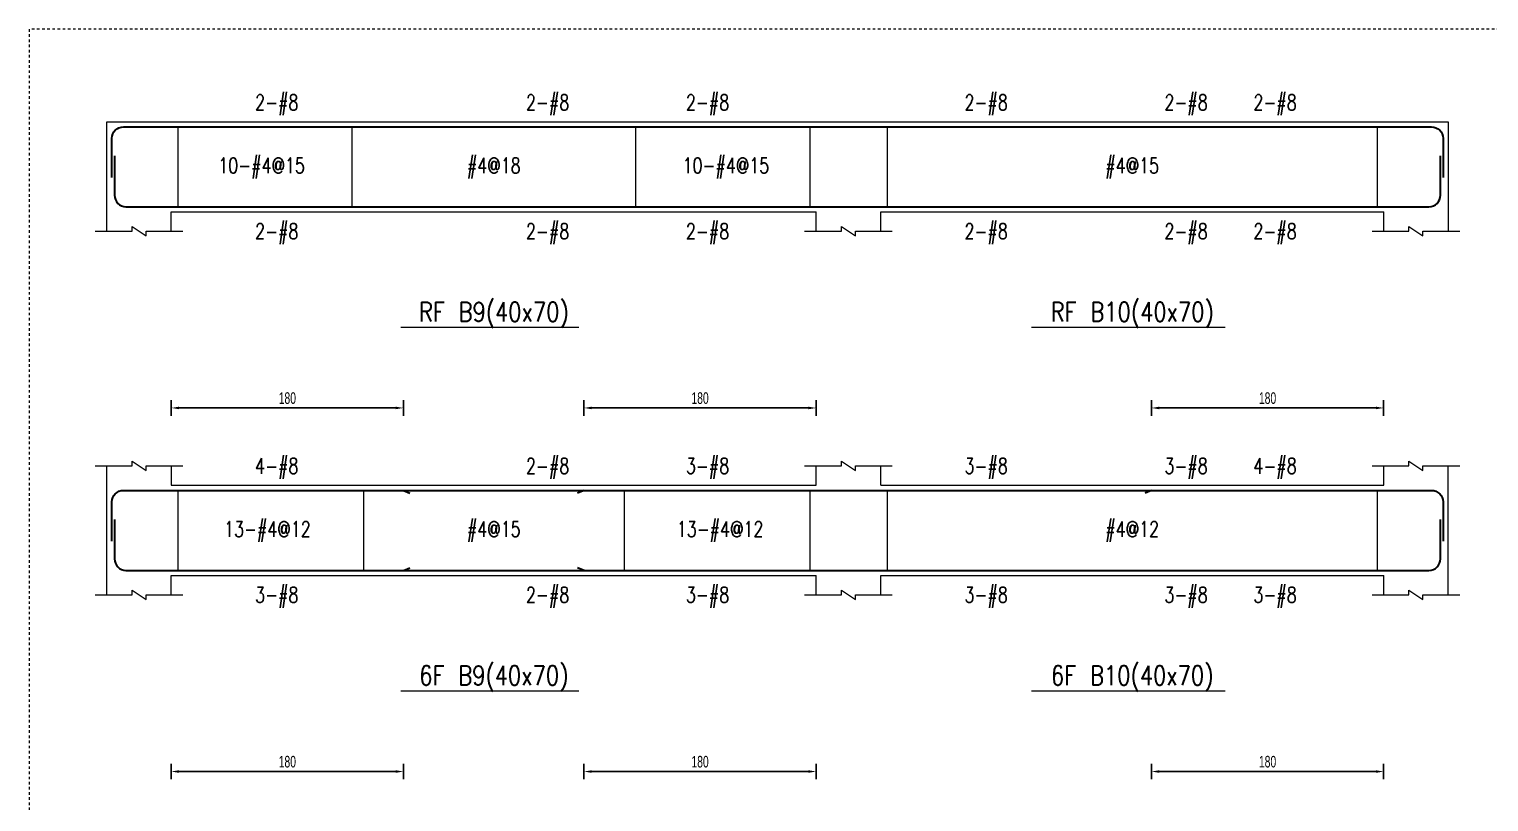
# Model space of a CAD drawing. Header units: millimetres. Extents: x 0 to 20200, y -8178 to -3000.
# Drawn here: x 4050 to 5182, y -3600 to -3000 of the extents above; entities that cross this region are included whole.
import ezdxf
from ezdxf.enums import TextEntityAlignment as Align

# ---------------------------------------------------------------- set-up
doc = ezdxf.new("R2010")
doc.units = ezdxf.units.MM
doc.linetypes.add('DOT', pattern=[4, 2, -2])
for name, color, linetype in [('stirrup-txt', 1, 'Continuous'), ('主筋文字', 1, 'Continuous'), ('主筋文字引線', 4, 'Continuous'), ('主筋線', 3, 'Continuous'), ('剪力筋文字引線', 2, 'Continuous'), ('剪力筋線', 1, 'Continuous'), ('圖框', 132, 'DOT'), ('尺寸標註-字串', 2, 'Continuous'), ('梁柱截斷記號', 3, 'Continuous'), ('梁跨名稱', 4, 'Continuous'), ('梁跨名稱底線', 2, 'Continuous'), ('邊界線', 2, 'Continuous')]:
    doc.layers.add(name, color=color, linetype=linetype)
doc.styles.add('note', font='txt', dxfattribs={"width": 0.666667, "height": 9})
doc.styles.add('txt', font='txt.shx', dxfattribs={"height": 0.2, "bigfont": 'chineset.shx'})
doc.dimstyles.new('BeamRebarDim', dxfattribs={"dimtxt": 12, "dimasz": 6, "dimexe": 6, "dimexo": 1, "dimgap": 3, "dimtad": 1, "dimdec": 0, "dimdsep": 46, "dimtxsty": 'note', "dimcen": 2.5, "dimclrd": 256, "dimclre": 256, "dimclrt": 256, "dimadec": 0, "dimazin": 0, "dimtfac": 1, "dimtmove": 0, "dimatfit": 3, "dimfxl": 1, "dimtolj": 1, "dimarcsym": 0})

# ---------------------------------------------------------------- blocks, each defined once
blk = doc.blocks.new('*D44')
at = {"layer": 'Defpoints', "color": 0}
for p in [(4160.15625, -3300.90625), (4340.15625, -3293.90625), (4340.15625, -3300.90625)]:
    blk.add_point(p, dxfattribs=at)
at = {"layer": '尺寸標註-字串', "lineweight": -2}
for p, q in [((4160.15625, -3299.90625), (4160.15625, -3287.90625)), ((4340.15625, -3299.90625), (4340.15625, -3287.90625)), ((4166.15625, -3293.90625), (4334.15625, -3293.90625))]:
    blk.add_line(p, q, dxfattribs=at)
at = {"layer": '尺寸標註-字串'}
for points in [[(4166.15625, -3292.90625), (4166.15625, -3294.90625), (4160.15625, -3293.90625)], [(4334.15625, -3294.90625), (4334.15625, -3292.90625), (4340.15625, -3293.90625)]]:
    blk.add_solid(points, dxfattribs=at)
at = {"layer": '尺寸標註-字串', "insert": (4250.15625, -3286.31175), "char_height": 9, "attachment_point": 5, "style": 'note'}
blk.add_mtext('\\A1;180', dxfattribs=at)
blk = doc.blocks.new('*D45')
at = {"layer": 'Defpoints', "color": 0}
for p in [(4480.15625, -3300.90625), (4660.15625, -3293.90625), (4660.15625, -3300.90625)]:
    blk.add_point(p, dxfattribs=at)
at = {"layer": '尺寸標註-字串', "lineweight": -2}
for p, q in [((4480.15625, -3299.90625), (4480.15625, -3287.90625)), ((4660.15625, -3299.90625), (4660.15625, -3287.90625)), ((4486.15625, -3293.90625), (4654.15625, -3293.90625))]:
    blk.add_line(p, q, dxfattribs=at)
at = {"layer": '尺寸標註-字串'}
for points in [[(4486.15625, -3292.90625), (4486.15625, -3294.90625), (4480.15625, -3293.90625)], [(4654.15625, -3294.90625), (4654.15625, -3292.90625), (4660.15625, -3293.90625)]]:
    blk.add_solid(points, dxfattribs=at)
at = {"layer": '尺寸標註-字串', "insert": (4570.15625, -3286.31175), "char_height": 9, "attachment_point": 5, "style": 'note'}
blk.add_mtext('\\A1;180', dxfattribs=at)
blk = doc.blocks.new('*D46')
at = {"layer": 'Defpoints', "color": 0}
for p in [(4920.15625, -3300.90625), (5100.15625, -3293.90625), (5100.15625, -3300.90625)]:
    blk.add_point(p, dxfattribs=at)
at = {"layer": '尺寸標註-字串', "lineweight": -2}
for p, q in [((4920.15625, -3299.90625), (4920.15625, -3287.90625)), ((5100.15625, -3299.90625), (5100.15625, -3287.90625)), ((4926.15625, -3293.90625), (5094.15625, -3293.90625))]:
    blk.add_line(p, q, dxfattribs=at)
at = {"layer": '尺寸標註-字串'}
for points in [[(4926.15625, -3292.90625), (4926.15625, -3294.90625), (4920.15625, -3293.90625)], [(5094.15625, -3294.90625), (5094.15625, -3292.90625), (5100.15625, -3293.90625)]]:
    blk.add_solid(points, dxfattribs=at)
at = {"layer": '尺寸標註-字串', "insert": (5010.15625, -3286.31175), "char_height": 9, "attachment_point": 5, "style": 'note'}
blk.add_mtext('\\A1;180', dxfattribs=at)
blk = doc.blocks.new('*D47')
at = {"layer": 'Defpoints', "color": 0}
for p in [(4340.15625, -3576.015625), (4160.15625, -3583.015625), (4340.15625, -3583.015625)]:
    blk.add_point(p, dxfattribs=at)
at = {"layer": '尺寸標註-字串', "lineweight": -2}
for p, q in [((4160.15625, -3582.015625), (4160.15625, -3570.015625)), ((4166.15625, -3576.015625), (4334.15625, -3576.015625)), ((4340.15625, -3582.015625), (4340.15625, -3570.015625))]:
    blk.add_line(p, q, dxfattribs=at)
at = {"layer": '尺寸標註-字串'}
for points in [[(4166.15625, -3575.015625), (4166.15625, -3577.015625), (4160.15625, -3576.015625)], [(4334.15625, -3577.015625), (4334.15625, -3575.015625), (4340.15625, -3576.015625)]]:
    blk.add_solid(points, dxfattribs=at)
at = {"layer": '尺寸標註-字串', "insert": (4250.15625, -3568.421125), "char_height": 9, "attachment_point": 5, "style": 'note'}
blk.add_mtext('\\A1;180', dxfattribs=at)
blk = doc.blocks.new('*D48')
at = {"layer": 'Defpoints', "color": 0}
for p in [(4660.15625, -3576.015625), (4480.15625, -3583.015625), (4660.15625, -3583.015625)]:
    blk.add_point(p, dxfattribs=at)
at = {"layer": '尺寸標註-字串', "lineweight": -2}
for p, q in [((4480.15625, -3582.015625), (4480.15625, -3570.015625)), ((4486.15625, -3576.015625), (4654.15625, -3576.015625)), ((4660.15625, -3582.015625), (4660.15625, -3570.015625))]:
    blk.add_line(p, q, dxfattribs=at)
at = {"layer": '尺寸標註-字串'}
for points in [[(4486.15625, -3575.015625), (4486.15625, -3577.015625), (4480.15625, -3576.015625)], [(4654.15625, -3577.015625), (4654.15625, -3575.015625), (4660.15625, -3576.015625)]]:
    blk.add_solid(points, dxfattribs=at)
at = {"layer": '尺寸標註-字串', "insert": (4570.15625, -3568.421125), "char_height": 9, "attachment_point": 5, "style": 'note'}
blk.add_mtext('\\A1;180', dxfattribs=at)
blk = doc.blocks.new('*D49')
at = {"layer": 'Defpoints', "color": 0}
for p in [(5100.15625, -3576.015625), (4920.15625, -3583.015625), (5100.15625, -3583.015625)]:
    blk.add_point(p, dxfattribs=at)
at = {"layer": '尺寸標註-字串', "lineweight": -2}
for p, q in [((4920.15625, -3582.015625), (4920.15625, -3570.015625)), ((4926.15625, -3576.015625), (5094.15625, -3576.015625)), ((5100.15625, -3582.015625), (5100.15625, -3570.015625))]:
    blk.add_line(p, q, dxfattribs=at)
at = {"layer": '尺寸標註-字串'}
for points in [[(4926.15625, -3575.015625), (4926.15625, -3577.015625), (4920.15625, -3576.015625)], [(5094.15625, -3577.015625), (5094.15625, -3575.015625), (5100.15625, -3576.015625)]]:
    blk.add_solid(points, dxfattribs=at)
at = {"layer": '尺寸標註-字串', "insert": (5010.15625, -3568.421125), "char_height": 9, "attachment_point": 5, "style": 'note'}
blk.add_mtext('\\A1;180', dxfattribs=at)

msp = doc.modelspace()

# ---------------------------------------------------------------- linework, layer by layer
at = {"layer": '主筋文字引線', "lineweight": 5}
for points in [[(4200.2, -3075.8, 0, 2.1, 0), (4200.2, -3069.8, 0, 0, 0), (4200.2, -3056.8, 0, 0, 0), (4220.2, -3056.8, 0, 0, 0)], [(4410.2, -3075.8, 0, 2.1, 0), (4410.2, -3069.8, 0, 0, 0), (4410.2, -3056.8, 0, 0, 0), (4430.2, -3056.8, 0, 0, 0)], [(4620.2, -3075.8, 0, 2.1, 0), (4620.2, -3069.8, 0, 0, 0), (4620.2, -3056.8, 0, 0, 0), (4600.2, -3056.8, 0, 0, 0)], [(4750.2, -3075.8, 0, 2.1, 0), (4750.2, -3069.8, 0, 0, 0), (4750.2, -3056.8, 0, 0, 0), (4770.2, -3056.8, 0, 0, 0)], [(4905.2, -3075.8, 0, 2.1, 0), (4905.2, -3069.8, 0, 0, 0), (4905.2, -3056.8, 0, 0, 0), (4925.2, -3056.8, 0, 0, 0)], [(5060.2, -3075.8, 0, 2.1, 0), (5060.2, -3069.8, 0, 0, 0), (5060.2, -3056.8, 0, 0, 0), (5040.2, -3056.8, 0, 0, 0)], [(4200.2, -3137.8, 0, 2.1, 0), (4200.2, -3143.8, 0, 0, 0), (4200.2, -3156.8, 0, 0, 0), (4220.2, -3156.8, 0, 0, 0)], [(4410.2, -3137.8, 0, 2.1, 0), (4410.2, -3143.8, 0, 0, 0), (4410.2, -3156.8, 0, 0, 0), (4430.2, -3156.8, 0, 0, 0)], [(4620.2, -3137.8, 0, 2.1, 0), (4620.2, -3143.8, 0, 0, 0), (4620.2, -3156.8, 0, 0, 0), (4600.2, -3156.8, 0, 0, 0)], [(4750.2, -3137.8, 0, 2.1, 0), (4750.2, -3143.8, 0, 0, 0), (4750.2, -3156.8, 0, 0, 0), (4770.2, -3156.8, 0, 0, 0)], [(4905.2, -3137.8, 0, 2.1, 0), (4905.2, -3143.8, 0, 0, 0), (4905.2, -3156.8, 0, 0, 0), (4925.2, -3156.8, 0, 0, 0)], [(5060.2, -3137.8, 0, 2.1, 0), (5060.2, -3143.8, 0, 0, 0), (5060.2, -3156.8, 0, 0, 0), (5040.2, -3156.8, 0, 0, 0)], [(4200.2, -3357.9, 0, 2.1, 0), (4200.2, -3351.9, 0, 0, 0), (4200.2, -3338.9, 0, 0, 0), (4220.2, -3338.9, 0, 0, 0)], [(4410.2, -3357.9, 0, 2.1, 0), (4410.2, -3351.9, 0, 0, 0), (4410.2, -3338.9, 0, 0, 0), (4430.2, -3338.9, 0, 0, 0)], [(4620.2, -3357.9, 0, 2.1, 0), (4620.2, -3351.9, 0, 0, 0), (4620.2, -3338.9, 0, 0, 0), (4600.2, -3338.9, 0, 0, 0)], [(4750.2, -3357.9, 0, 2.1, 0), (4750.2, -3351.9, 0, 0, 0), (4750.2, -3338.9, 0, 0, 0), (4770.2, -3338.9, 0, 0, 0)], [(4905.2, -3357.9, 0, 2.1, 0), (4905.2, -3351.9, 0, 0, 0), (4905.2, -3338.9, 0, 0, 0), (4925.2, -3338.9, 0, 0, 0)], [(5060.2, -3357.9, 0, 2.1, 0), (5060.2, -3351.9, 0, 0, 0), (5060.2, -3338.9, 0, 0, 0), (5040.2, -3338.9, 0, 0, 0)], [(4200.2, -3419.9, 0, 2.1, 0), (4200.2, -3425.9, 0, 0, 0), (4200.2, -3438.9, 0, 0, 0), (4220.2, -3438.9, 0, 0, 0)], [(4410.2, -3419.9, 0, 2.1, 0), (4410.2, -3425.9, 0, 0, 0), (4410.2, -3438.9, 0, 0, 0), (4430.2, -3438.9, 0, 0, 0)], [(4620.2, -3419.9, 0, 2.1, 0), (4620.2, -3425.9, 0, 0, 0), (4620.2, -3438.9, 0, 0, 0), (4600.2, -3438.9, 0, 0, 0)], [(4750.2, -3419.9, 0, 2.1, 0), (4750.2, -3425.9, 0, 0, 0), (4750.2, -3438.9, 0, 0, 0), (4770.2, -3438.9, 0, 0, 0)], [(4905.2, -3419.9, 0, 2.1, 0), (4905.2, -3425.9, 0, 0, 0), (4905.2, -3438.9, 0, 0, 0), (4925.2, -3438.9, 0, 0, 0)], [(5060.2, -3419.9, 0, 2.1, 0), (5060.2, -3425.9, 0, 0, 0), (5060.2, -3438.9, 0, 0, 0), (5040.2, -3438.9, 0, 0, 0)]]:
    msp.add_lwpolyline(points, format="xyseb", dxfattribs=at)
at = {"layer": '主筋線', "lineweight": 30}
for points in [[(4114.2, -3115.2), (4114.2, -3084.7, -0.414214), (4123, -3075.8), (4160.2, -3075.8)], [(5100.2, -3075.8), (5137.3, -3075.8, -0.414214), (5146.2, -3084.7), (5146.2, -3115.2)], [(4116.2, -3098.4), (4116.2, -3128.9, 0.414214), (4125, -3137.8), (4160.2, -3137.8)], [(5100.2, -3137.8), (5135.3, -3137.8, 0.414214), (5144.2, -3128.9), (5144.2, -3098.4)], [(4114.2, -3397.3), (4114.2, -3366.8, -0.414214), (4123, -3357.9), (4160.2, -3357.9)], [(5100.2, -3357.9), (5137.3, -3357.9, -0.414214), (5146.2, -3366.8), (5146.2, -3397.3)], [(4116.2, -3380.5), (4116.2, -3411, 0.414214), (4125, -3419.9), (4160.2, -3419.9)], [(5100.2, -3419.9), (5135.3, -3419.9, 0.414214), (5144.2, -3411), (5144.2, -3380.5)]]:
    msp.add_lwpolyline(points, format="xyb", dxfattribs=at)
for points in [[(4160.2, -3075.8), (4660.2, -3075.8)], [(4660.2, -3075.8), (4710.2, -3075.8)], [(4660.2, -3075.8), (4710.2, -3075.8)], [(4710.2, -3075.8), (5100.2, -3075.8)], [(4160.2, -3137.8), (4660.2, -3137.8)], [(4660.2, -3137.8), (4710.2, -3137.8)], [(4660.2, -3137.8), (4710.2, -3137.8)], [(4710.2, -3137.8), (5100.2, -3137.8)], [(4160.2, -3357.9), (4340.2, -3357.9)], [(4340.2, -3357.9), (4480.2, -3357.9)], [(4340.2, -3357.9), (4345.2, -3359.9)], [(4480.2, -3357.9), (4475.2, -3359.9)], [(4480.2, -3357.9), (4660.2, -3357.9)], [(4660.2, -3357.9), (4710.2, -3357.9)], [(4660.2, -3357.9), (4710.2, -3357.9)], [(4710.2, -3357.9), (4920.2, -3357.9)], [(4920.2, -3357.9), (4915.2, -3359.9)], [(4920.2, -3357.9), (5100.2, -3357.9)], [(4160.2, -3419.9), (4340.2, -3419.9)], [(4340.2, -3419.9), (4345.2, -3417.9)], [(4340.2, -3419.9), (4480.2, -3419.9)], [(4480.2, -3419.9), (4475.2, -3417.9)], [(4480.2, -3419.9), (4660.2, -3419.9)], [(4660.2, -3419.9), (4710.2, -3419.9)], [(4660.2, -3419.9), (4710.2, -3419.9)], [(4710.2, -3419.9), (5100.2, -3419.9)]]:
    msp.add_lwpolyline(points, dxfattribs=at)
at = {"layer": '剪力筋文字引線', "lineweight": 5}
for points in [[(4165.2, -3106.8, 0, 2.1, 0), (4171.2, -3106.8, 0, 0, 0), (4189.7, -3106.8, 0, 0, 0)], [(4300.2, -3106.8, 0, 2.1, 0), (4294.2, -3106.8, 0, 0, 0), (4270.7, -3106.8, 0, 0, 0)], [(4300.2, -3106.8, 0, 2.1, 0), (4306.2, -3106.8, 0, 0, 0), (4383.2, -3106.8, 0, 0, 0)], [(4520.2, -3106.8, 0, 2.1, 0), (4514.2, -3106.8, 0, 0, 0), (4437.2, -3106.8, 0, 0, 0)], [(4520.2, -3106.8, 0, 2.1, 0), (4526.2, -3106.8, 0, 0, 0), (4549.7, -3106.8, 0, 0, 0)], [(4655.2, -3106.8, 0, 2.1, 0), (4649.2, -3106.8, 0, 0, 0), (4630.7, -3106.8, 0, 0, 0)], [(4715.2, -3106.8, 0, 2.1, 0), (4721.2, -3106.8, 0, 0, 0), (4878.2, -3106.8, 0, 0, 0)], [(5095.2, -3106.8, 0, 2.1, 0), (5089.2, -3106.8, 0, 0, 0), (4932.2, -3106.8, 0, 0, 0)], [(4165.2, -3388.9, 0, 2.1, 0), (4171.2, -3388.9, 0, 0, 0), (4194.2, -3388.9, 0, 0, 0)], [(4309.2, -3388.9, 0, 2.1, 0), (4303.2, -3388.9, 0, 0, 0), (4275.2, -3388.9, 0, 0, 0)], [(4309.2, -3388.9, 0, 2.1, 0), (4315.2, -3388.9, 0, 0, 0), (4383.2, -3388.9, 0, 0, 0)], [(4511.2, -3388.9, 0, 2.1, 0), (4505.2, -3388.9, 0, 0, 0), (4437.2, -3388.9, 0, 0, 0)], [(4511.2, -3388.9, 0, 2.1, 0), (4517.2, -3388.9, 0, 0, 0), (4545.2, -3388.9, 0, 0, 0)], [(4655.2, -3388.9, 0, 2.1, 0), (4649.2, -3388.9, 0, 0, 0), (4626.2, -3388.9, 0, 0, 0)], [(4715.2, -3388.9, 0, 2.1, 0), (4721.2, -3388.9, 0, 0, 0), (4878.2, -3388.9, 0, 0, 0)], [(5095.2, -3388.9, 0, 2.1, 0), (5089.2, -3388.9, 0, 0, 0), (4932.2, -3388.9, 0, 0, 0)]]:
    msp.add_lwpolyline(points, format="xyseb", dxfattribs=at)
at = {"layer": '剪力筋線', "lineweight": 5}
for points in [[(4165.2, -3075.6), (4165.2, -3138)], [(4300.2, -3075.6), (4300.2, -3138)], [(4520.2, -3075.6), (4520.2, -3138)], [(4655.2, -3075.6), (4655.2, -3138)], [(4715.2, -3075.6), (4715.2, -3138)], [(5095.2, -3075.6), (5095.2, -3138)], [(4165.2, -3357.7), (4165.2, -3420.1)], [(4309.2, -3357.7), (4309.2, -3420.1)], [(4511.2, -3357.7), (4511.2, -3420.1)], [(4655.2, -3357.7), (4655.2, -3420.1)], [(4715.2, -3357.7), (4715.2, -3420.1)], [(5095.2, -3357.7), (5095.2, -3420.1)]]:
    msp.add_lwpolyline(points, dxfattribs=at)
at = {"layer": '圖框', "lineweight": 5}
msp.add_lwpolyline([(4050, -5564), (8050, -5564), (8050, -3000), (4050, -3000), (4050, -5564)], dxfattribs=at)
at = {"layer": '梁柱截斷記號', "lineweight": 5}
for points in [[(4101.2, -3156.8), (4129.8, -3156.8), (4129.8, -3153.2), (4140.6, -3160.4), (4140.6, -3156.8), (4169.2, -3156.8)], [(4651.2, -3156.8), (4679.8, -3156.8), (4679.8, -3153.2), (4690.6, -3160.4), (4690.6, -3156.8), (4719.2, -3156.8)], [(5091.2, -3156.8), (5119.8, -3156.8), (5119.8, -3153.2), (5130.6, -3160.4), (5130.6, -3156.8), (5159.2, -3156.8)], [(4101.2, -3338.9), (4129.8, -3338.9), (4129.8, -3335.3), (4140.6, -3342.5), (4140.6, -3338.9), (4169.2, -3338.9)], [(4651.2, -3338.9), (4679.8, -3338.9), (4679.8, -3335.3), (4690.6, -3342.5), (4690.6, -3338.9), (4719.2, -3338.9)], [(5091.2, -3338.9), (5119.8, -3338.9), (5119.8, -3335.3), (5130.6, -3342.5), (5130.6, -3338.9), (5159.2, -3338.9)], [(4101.2, -3438.9), (4129.8, -3438.9), (4129.8, -3435.3), (4140.6, -3442.5), (4140.6, -3438.9), (4169.2, -3438.9)], [(4651.2, -3438.9), (4679.8, -3438.9), (4679.8, -3435.3), (4690.6, -3442.5), (4690.6, -3438.9), (4719.2, -3438.9)], [(5091.2, -3438.9), (5119.8, -3438.9), (5119.8, -3435.3), (5130.6, -3442.5), (5130.6, -3438.9), (5159.2, -3438.9)]]:
    msp.add_lwpolyline(points, dxfattribs=at)
at = {"layer": '梁跨名稱底線', "lineweight": 5}
for points in [[(4338.2, -3231.3), (4476.2, -3231.3)], [(4827.2, -3231.3), (4977.2, -3231.3)], [(4338.2, -3513.4), (4476.2, -3513.4)], [(4827.2, -3513.4), (4977.2, -3513.4)]]:
    msp.add_lwpolyline(points, dxfattribs=at)
at = {"layer": '邊界線', "lineweight": 5}
for points in [[(4110.2, -3141.8), (4110.2, -3071.8)], [(4110.2, -3071.8), (4160.2, -3071.8)], [(4160.2, -3071.8), (4660.2, -3071.8)], [(4660.2, -3071.8), (4710.2, -3071.8)], [(4710.2, -3071.8), (5100.2, -3071.8)], [(5100.2, -3071.8), (5150.2, -3071.8)], [(5150.2, -3071.8), (5150.2, -3141.8)], [(4110.2, -3156.8), (4110.2, -3141.8)], [(4160.2, -3156.8), (4160.2, -3141.8)], [(4160.2, -3141.8), (4660.2, -3141.8)], [(4660.2, -3156.8), (4660.2, -3141.8)], [(4710.2, -3156.8), (4710.2, -3141.8)], [(4710.2, -3141.8), (5100.2, -3141.8)], [(5100.2, -3156.8), (5100.2, -3141.8)], [(5150.2, -3141.8), (5150.2, -3156.8)], [(4110.2, -3353.9), (4110.2, -3338.9)], [(4160.2, -3338.9), (4160.2, -3353.9)], [(4660.2, -3353.9), (4660.2, -3338.9)], [(4710.2, -3353.9), (4710.2, -3338.9)], [(5100.2, -3353.9), (5100.2, -3338.9)], [(5150.2, -3353.9), (5150.2, -3338.9)], [(4110.2, -3423.9), (4110.2, -3353.9)], [(4160.2, -3353.9), (4660.2, -3353.9)], [(4710.2, -3353.9), (5100.2, -3353.9)], [(5150.2, -3423.9), (5150.2, -3353.9)], [(4110.2, -3438.9), (4110.2, -3423.9)], [(4160.2, -3438.9), (4160.2, -3423.9)], [(4160.2, -3423.9), (4660.2, -3423.9)], [(4660.2, -3438.9), (4660.2, -3423.9)], [(4710.2, -3438.9), (4710.2, -3423.9)], [(4710.2, -3423.9), (5100.2, -3423.9)], [(5100.2, -3438.9), (5100.2, -3423.9)], [(5150.2, -3438.9), (5150.2, -3423.9)]]:
    msp.add_lwpolyline(points, dxfattribs=at)

# ---------------------------------------------------------------- texts
at = {"layer": 'stirrup-txt', "style": 'txt', "width": 0.75}
for s, p in [('10-#4@15', (4230.2, -3111.8)), ('#4@18', (4410.2, -3111.8)), ('10-#4@15', (4590.2, -3111.8)), ('#4@15', (4905.2, -3111.8)), ('13-#4@12', (4234.7, -3393.9)), ('#4@15', (4410.2, -3393.9)), ('13-#4@12', (4585.7, -3393.9)), ('#4@12', (4905.2, -3393.9))]:
    msp.add_text(s, height=12, dxfattribs=at).set_placement(p, align=Align.CENTER)
at = {"layer": '主筋文字', "style": 'txt', "width": 0.75}
for s, p in [('2-#8', (4225.2, -3056.8)), ('2-#8', (4435.2, -3056.8)), ('2-#8', (4559.2, -3056.8)), ('2-#8', (4775.2, -3056.8)), ('2-#8', (4930.2, -3056.8)), ('2-#8', (4999.2, -3056.8)), ('2-#8', (4225.2, -3156.8)), ('2-#8', (4435.2, -3156.8)), ('2-#8', (4559.2, -3156.8)), ('2-#8', (4775.2, -3156.8)), ('2-#8', (4930.2, -3156.8)), ('2-#8', (4999.2, -3156.8)), ('4-#8', (4225.2, -3338.9)), ('2-#8', (4435.2, -3338.9)), ('3-#8', (4559.2, -3338.9)), ('3-#8', (4775.2, -3338.9)), ('3-#8', (4930.2, -3338.9)), ('4-#8', (4999.2, -3338.9)), ('3-#8', (4225.2, -3438.9)), ('2-#8', (4435.2, -3438.9)), ('3-#8', (4559.2, -3438.9)), ('3-#8', (4775.2, -3438.9)), ('3-#8', (4930.2, -3438.9)), ('3-#8', (4999.2, -3438.9))]:
    msp.add_text(s, height=12, dxfattribs=at).set_placement(p, align=Align.MIDDLE_LEFT)
at = {"layer": '梁跨名稱', "style": 'txt', "width": 0.8}
for s, p in [('RF B9(40x70)', (4410.2, -3226.8)), ('RF B10(40x70)', (4905.2, -3226.8)), ('6F B9(40x70)', (4410.2, -3508.9)), ('6F B10(40x70)', (4905.2, -3508.9))]:
    msp.add_text(s, height=15, dxfattribs=at).set_placement(p, align=Align.CENTER)

# ---------------------------------------------------------------- dimensions: what is measured, and where the dimension line sits
at = {"layer": '尺寸標註-字串'}
for base, p1, p2, picture, middle in [((4340.2, -3293.9), (4160.2, -3300.9), (4340.2, -3300.9), '*D44', (4250.2, -3286.3)), ((4660.2, -3293.9), (4480.2, -3300.9), (4660.2, -3300.9), '*D45', (4570.2, -3286.3)), ((5100.2, -3293.9), (4920.2, -3300.9), (5100.2, -3300.9), '*D46', (5010.2, -3286.3)), ((4340.2, -3576), (4160.2, -3583), (4340.2, -3583), '*D47', (4250.2, -3568.4)), ((4660.2, -3576), (4480.2, -3583), (4660.2, -3583), '*D48', (4570.2, -3568.4)), ((5100.2, -3576), (4920.2, -3583), (5100.2, -3583), '*D49', (5010.2, -3568.4))]:
    dim = msp.add_linear_dim(base=base, p1=p1, p2=p2, dimstyle='BeamRebarDim', dxfattribs=at)
    dim.commit()
    dim.dimension.update_dxf_attribs({"geometry": picture, "text_midpoint": middle})

doc.saveas('drawing.dxf')
